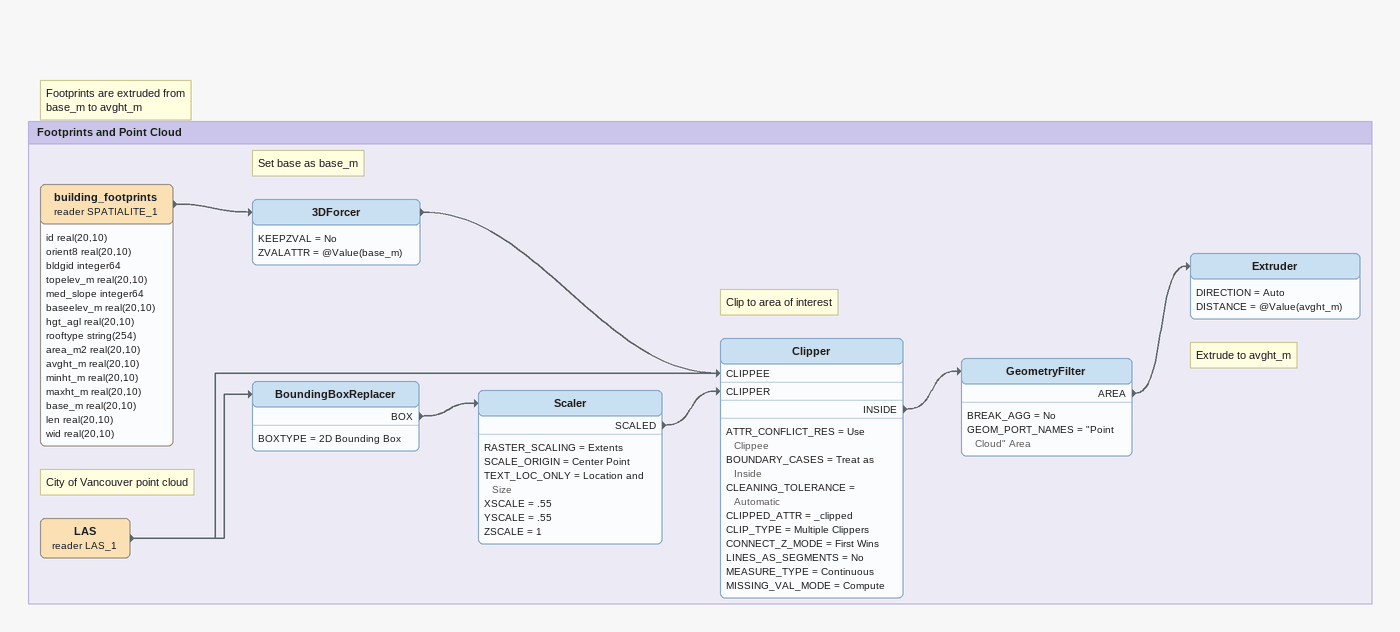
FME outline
Note: Footprints are extruded from base_m to avght_m

Bookmark: Footprints and Point Cloud
building_footprints (reader SPATIALITE_1)
    attributes: id real(20,10), orient8 real(20,10), bldgid integer64, topelev_m real(20,10), med_slope integer64, baseelev_m real(20,10), hgt_agl real(20,10), rooftype string(254), area_m2 real(20,10), avght_m real(20,10), minht_m real(20,10), maxht_m real(20,10), base_m real(20,10), len real(20,10), wid real(20,10)
    -> 3DForcer
Note: Set base as base_m
3DForcer
    KEEPZVAL = No
    ZVALATTR = @Value(base_m)
    -> Clipper [CLIPPEE]
Note: City of Vancouver point cloud
LAS (reader LAS_1)
    -> BoundingBoxReplacer
    -> Clipper [CLIPPEE]
BoundingBoxReplacer
    BOXTYPE = 2D Bounding Box
    BOX -> Scaler
Scaler
    RASTER_SCALING = Extents
    SCALE_ORIGIN = Center Point
    TEXT_LOC_ONLY = Location and Size
    XSCALE = .55
    YSCALE = .55
    ZSCALE = 1
    SCALED -> Clipper [CLIPPER]
Note: Clip to area of interest
Clipper
    ATTR_CONFLICT_RES = Use Clippee
    BOUNDARY_CASES = Treat as Inside
    CLEANING_TOLERANCE = Automatic
    CLIPPED_ATTR = _clipped
    CLIP_TYPE = Multiple Clippers
    CONNECT_Z_MODE = First Wins
    LINES_AS_SEGMENTS = No
    MEASURE_TYPE = Continuous
    MISSING_VAL_MODE = Compute
    INSIDE -> GeometryFilter
GeometryFilter
    BREAK_AGG = No
    GEOM_PORT_NAMES = "Point Cloud" Area
    AREA -> Extruder
Note: Extrude to avght_m
Extruder
    DIRECTION = Auto
    DISTANCE = @Value(avght_m)
